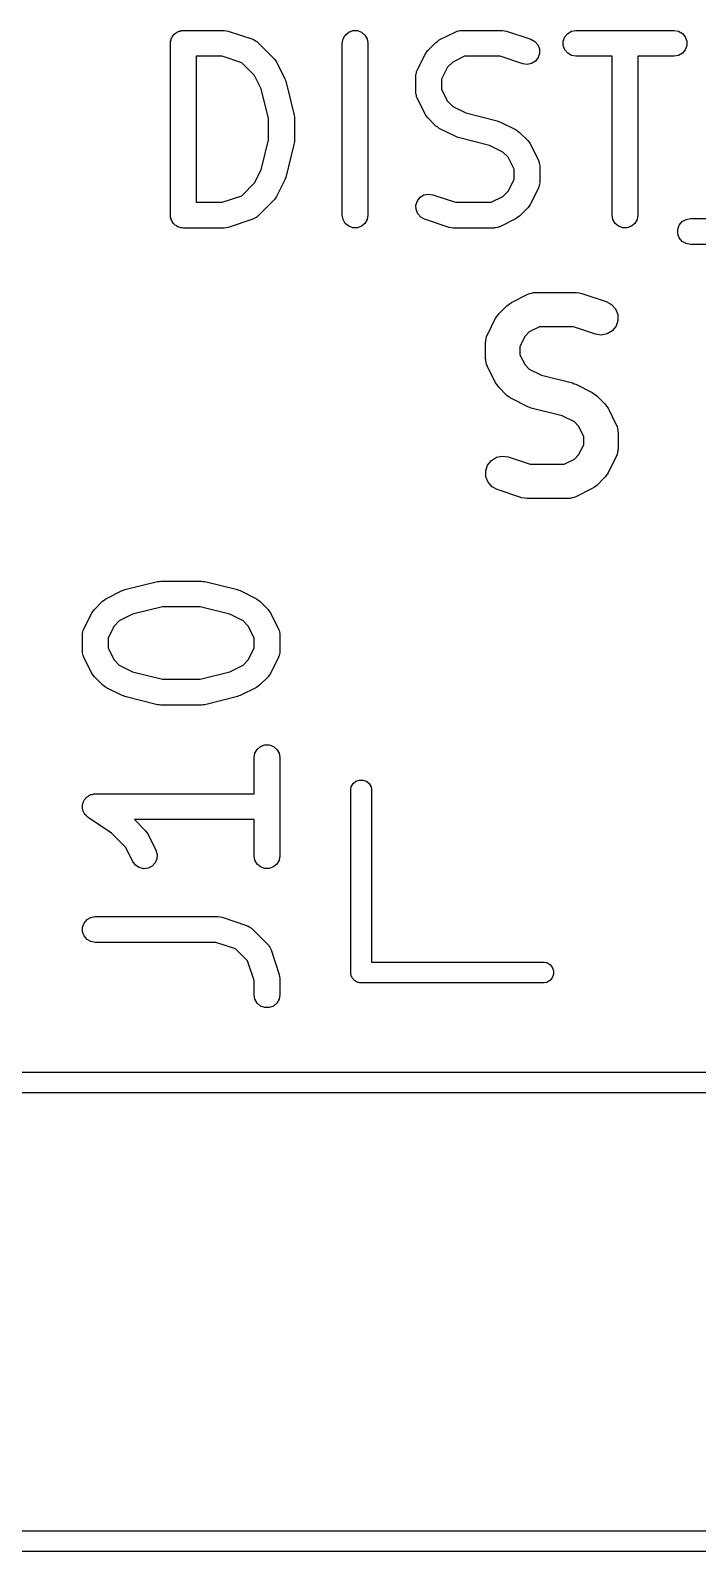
# Model space of a CAD drawing. Extents: x 0 to 100, y 0 to 100.
# Drawn here: x 45.01 to 48.9, y 70.57 to 79.42 of the extents above; entities that cross this region are included whole.
import ezdxf

# ---------------------------------------------------------------- set-up
doc = ezdxf.new("R2010")
doc.units = 0
doc.header["$MEASUREMENT"] = 0
doc.layers.add('BLACK', color=7, linetype='CONTINUOUS')

msp = doc.modelspace()

# ---------------------------------------------------------------- linework, layer by layer
at = {"layer": 'BLACK', "linetype": 'CONTINUOUS'}
for p, q in [((45.8566, 79.4051), (45.8622, 79.4084)), ((45.8622, 79.4084), (45.8673, 79.4126)), ((45.8673, 79.4126), (45.8734, 79.4148)), ((45.8734, 79.4148), (45.8791, 79.4181)), ((45.8791, 79.4181), (45.8856, 79.4192)), ((45.8856, 79.4192), (45.8917, 79.4215)), ((45.8917, 79.4215), (45.8983, 79.4215)), ((45.8983, 79.4215), (45.9048, 79.4226)), ((45.9048, 79.4226), (46.1429, 79.4226)), ((46.1429, 79.4226), (46.1547, 79.4205)), ((46.1547, 79.4205), (46.1666, 79.4188)), ((46.1666, 79.4188), (46.3094, 79.3712)), ((46.8473, 79.3958), (46.8673, 79.4126)), ((46.8673, 79.4126), (46.8917, 79.4215)), ((46.8917, 79.4215), (46.9178, 79.4215)), ((46.9178, 79.4215), (46.9423, 79.4126)), ((46.9423, 79.4126), (46.9622, 79.3958)), ((47.395, 79.3671), (47.4903, 79.4147)), ((47.4903, 79.4147), (47.4944, 79.4159)), ((47.4944, 79.4159), (47.4982, 79.4181)), ((47.4982, 79.4181), (47.5068, 79.4196)), ((47.5068, 79.4196), (47.5152, 79.4221)), ((47.5152, 79.4221), (47.5195, 79.4219)), ((47.5195, 79.4219), (47.5238, 79.4226)), ((47.5238, 79.4226), (47.7619, 79.4226)), ((47.7619, 79.4226), (47.7737, 79.4205)), ((47.7737, 79.4205), (47.7856, 79.4188)), ((47.7856, 79.4188), (47.9285, 79.3712)), ((48.1423, 79.4051), (48.1648, 79.4181)), ((48.1648, 79.4181), (48.1905, 79.4226)), ((48.1905, 79.4226), (48.7619, 79.4226)), ((48.7619, 79.4226), (48.7876, 79.4181)), ((48.7876, 79.4181), (48.8101, 79.4051)), ((45.8298, 79.3476), (45.8309, 79.3541)), ((45.8298, 78.3476), (45.8298, 79.3476)), ((45.8309, 79.3606), (45.8331, 79.3668)), ((45.8309, 79.3541), (45.8309, 79.3606)), ((45.8331, 79.3668), (45.8343, 79.3733)), ((45.8343, 79.3733), (45.8376, 79.379)), ((45.8376, 79.379), (45.8398, 79.3851)), ((45.8398, 79.3851), (45.844, 79.3901)), ((45.844, 79.3901), (45.8473, 79.3958)), ((45.8473, 79.3958), (45.8523, 79.4)), ((45.8523, 79.4), (45.8566, 79.4051)), ((46.3094, 79.3712), (46.3132, 79.3691)), ((46.3132, 79.3691), (46.3174, 79.368)), ((46.3174, 79.368), (46.3246, 79.3629)), ((46.3246, 79.3629), (46.3323, 79.3587)), ((46.3323, 79.3587), (46.3352, 79.3555)), ((46.3352, 79.3555), (46.3387, 79.353)), ((46.3387, 79.353), (46.434, 79.2578)), ((46.8298, 79.3476), (46.8343, 79.3733)), ((46.8298, 78.3476), (46.8298, 79.3476)), ((46.8343, 79.3733), (46.8473, 79.3958)), ((46.9622, 79.3958), (46.9752, 79.3733)), ((46.9752, 79.3733), (46.9798, 79.3476)), ((46.9798, 79.3476), (46.9798, 78.3476)), ((47.3279, 79.3054), (47.3755, 79.353)), ((47.3755, 79.353), (47.3854, 79.3599)), ((47.3854, 79.3599), (47.395, 79.3671)), ((47.9285, 79.3712), (47.9514, 79.3587)), ((47.9514, 79.3587), (47.9687, 79.3393)), ((47.9687, 79.3393), (47.9782, 79.315)), ((48.1166, 79.3606), (48.1255, 79.3851)), ((48.1166, 79.3346), (48.1166, 79.3606)), ((48.1255, 79.3101), (48.1166, 79.3346)), ((48.1255, 79.3851), (48.1423, 79.4051)), ((48.8101, 79.4051), (48.8269, 79.3851)), ((48.8269, 79.3851), (48.8358, 79.3606)), ((48.8358, 79.3346), (48.8269, 79.3101)), ((48.8358, 79.3606), (48.8358, 79.3346)), ((45.9798, 79.2726), (45.9798, 78.4226)), ((46.1307, 79.2726), (45.9798, 79.2726)), ((46.2452, 79.2344), (46.1307, 79.2726)), ((46.3193, 79.1603), (46.2452, 79.2344)), ((46.434, 79.2578), (46.4409, 79.248)), ((46.4409, 79.248), (46.448, 79.2383)), ((46.448, 79.2383), (46.4957, 79.1431)), ((47.2663, 79.1907), (47.3139, 79.2859)), ((47.3139, 79.2859), (47.321, 79.2956)), ((47.321, 79.2956), (47.3279, 79.3054)), ((47.473, 79.2384), (47.4426, 79.208)), ((47.5415, 79.2726), (47.473, 79.2384)), ((47.7497, 79.2726), (47.5415, 79.2726)), ((47.881, 79.2288), (47.7497, 79.2726)), ((47.9545, 79.2439), (47.9323, 79.2302)), ((47.9707, 79.2643), (47.9545, 79.2439)), ((47.9789, 79.289), (47.9707, 79.2643)), ((47.9782, 79.315), (47.9789, 79.289)), ((48.1423, 79.2902), (48.1255, 79.3101)), ((48.1648, 79.2771), (48.1423, 79.2902)), ((48.1905, 79.2726), (48.1648, 79.2771)), ((48.4012, 79.2726), (48.1905, 79.2726)), ((48.4012, 78.3476), (48.4012, 79.2726)), ((48.7619, 79.2726), (48.5512, 79.2726)), ((48.5512, 79.2726), (48.5512, 78.3476)), ((48.7876, 79.2771), (48.7619, 79.2726)), ((48.8101, 79.2902), (48.7876, 79.2771)), ((48.8269, 79.3101), (48.8101, 79.2902)), ((46.3578, 79.0833), (46.3193, 79.1603)), ((46.4957, 79.1431), (46.498, 79.1352)), ((47.2583, 79.1571), (47.2591, 79.1614)), ((47.2583, 79.0619), (47.2583, 79.1571)), ((47.2588, 79.1657), (47.2613, 79.1741)), ((47.2591, 79.1614), (47.2588, 79.1657)), ((47.2613, 79.1741), (47.2629, 79.1828)), ((47.2629, 79.1828), (47.265, 79.1865)), ((47.265, 79.1865), (47.2663, 79.1907)), ((47.4426, 79.208), (47.4083, 79.1394)), ((47.9068, 79.225), (47.881, 79.2288)), ((47.9323, 79.2302), (47.9068, 79.225)), ((46.4012, 78.9098), (46.3578, 79.0833)), ((46.498, 79.1352), (46.5013, 79.1277)), ((46.5013, 79.1277), (46.549, 78.9372)), ((47.2591, 79.0576), (47.2583, 79.0619)), ((47.2588, 79.0533), (47.2591, 79.0576)), ((47.4083, 79.1394), (47.4083, 79.0796)), ((47.4083, 79.0796), (47.4426, 79.0111)), ((47.2613, 79.0449), (47.2588, 79.0533)), ((47.2629, 79.0363), (47.2613, 79.0449)), ((47.265, 79.0325), (47.2629, 79.0363)), ((47.2663, 79.0284), (47.265, 79.0325)), ((47.3139, 78.9331), (47.2663, 79.0284)), ((47.4426, 79.0111), (47.473, 78.9807)), ((47.473, 78.9807), (47.55, 78.9422)), ((46.4012, 78.7854), (46.4012, 78.9098)), ((46.549, 78.9372), (46.5496, 78.9281)), ((46.5496, 78.9281), (46.5512, 78.919)), ((46.5512, 78.919), (46.5512, 78.7762)), ((47.321, 78.9235), (47.3139, 78.9331)), ((47.3279, 78.9136), (47.321, 78.9235)), ((47.3755, 78.866), (47.3279, 78.9136)), ((47.55, 78.9422), (47.7325, 78.8966)), ((47.7325, 78.8966), (47.74, 78.8932)), ((47.74, 78.8932), (47.7478, 78.8909)), ((47.7478, 78.8909), (47.8431, 78.8433)), ((47.3854, 78.8591), (47.3755, 78.866)), ((47.395, 78.852), (47.3854, 78.8591)), ((47.4903, 78.8043), (47.395, 78.852)), ((47.4981, 78.802), (47.4903, 78.8043)), ((47.5056, 78.7987), (47.4981, 78.802)), ((47.6881, 78.753), (47.5056, 78.7987)), ((47.8431, 78.8433), (47.8527, 78.8361)), ((47.8527, 78.8361), (47.8626, 78.8292)), ((47.8626, 78.8292), (47.9102, 78.7816)), ((46.3578, 78.6119), (46.4012, 78.7854)), ((46.549, 78.758), (46.5013, 78.5675)), ((46.5496, 78.7672), (46.549, 78.758)), ((46.5512, 78.7762), (46.5496, 78.7672)), ((47.7651, 78.7146), (47.6881, 78.753)), ((47.7955, 78.6841), (47.7651, 78.7146)), ((47.9102, 78.7816), (47.9171, 78.7718)), ((47.9171, 78.7718), (47.9242, 78.7621)), ((47.9242, 78.7621), (47.9718, 78.6669)), ((46.3193, 78.5349), (46.3578, 78.6119)), ((47.8298, 78.6156), (47.7955, 78.6841)), ((47.8298, 78.5558), (47.8298, 78.6156)), ((47.9718, 78.6669), (47.9731, 78.6627)), ((47.9731, 78.6627), (47.9752, 78.659)), ((47.9752, 78.659), (47.9768, 78.6503)), ((47.9768, 78.6503), (47.9793, 78.6419)), ((47.9793, 78.6419), (47.979, 78.6376)), ((47.979, 78.6376), (47.9798, 78.6333)), ((47.9798, 78.6333), (47.9798, 78.5381)), ((46.2452, 78.4608), (46.3193, 78.5349)), ((46.4957, 78.5522), (46.448, 78.4569)), ((46.498, 78.56), (46.4957, 78.5522)), ((46.5013, 78.5675), (46.498, 78.56)), ((47.7955, 78.4873), (47.8298, 78.5558)), ((47.9793, 78.5295), (47.9768, 78.5211)), ((47.9798, 78.5381), (47.979, 78.5338)), ((47.979, 78.5338), (47.9793, 78.5295)), ((46.1307, 78.4226), (46.2452, 78.4608)), ((46.434, 78.4374), (46.3387, 78.3422)), ((46.4409, 78.4473), (46.434, 78.4374)), ((46.448, 78.4569), (46.4409, 78.4473)), ((47.2674, 78.431), (47.2836, 78.4514)), ((47.2836, 78.4514), (47.3058, 78.465)), ((47.3058, 78.465), (47.3313, 78.4702)), ((47.3313, 78.4702), (47.3571, 78.4664)), ((47.3571, 78.4664), (47.4884, 78.4226)), ((47.6966, 78.4226), (47.7651, 78.4569)), ((47.7651, 78.4569), (47.7955, 78.4873)), ((47.9718, 78.5046), (47.9242, 78.4093)), ((47.9731, 78.5087), (47.9718, 78.5046)), ((47.9752, 78.5124), (47.9731, 78.5087)), ((47.9768, 78.5211), (47.9752, 78.5124)), ((45.8309, 78.3412), (45.8298, 78.3476)), ((45.9798, 78.4226), (46.1307, 78.4226)), ((46.8343, 78.322), (46.8298, 78.3476)), ((46.9798, 78.3476), (46.9752, 78.322)), ((47.2591, 78.4062), (47.2674, 78.431)), ((47.2599, 78.3802), (47.2591, 78.4062)), ((47.2694, 78.356), (47.2599, 78.3802)), ((47.2867, 78.3365), (47.2694, 78.356)), ((47.4884, 78.4226), (47.6966, 78.4226)), ((47.9102, 78.3898), (47.8626, 78.3422)), ((47.9171, 78.3997), (47.9102, 78.3898)), ((47.9242, 78.4093), (47.9171, 78.3997)), ((48.4057, 78.322), (48.4012, 78.3476)), ((48.5512, 78.3476), (48.5467, 78.322)), ((45.8309, 78.3346), (45.8309, 78.3412)), ((45.8331, 78.3284), (45.8309, 78.3346)), ((45.8343, 78.322), (45.8331, 78.3284)), ((45.8376, 78.3163), (45.8343, 78.322)), ((45.8398, 78.3101), (45.8376, 78.3163)), ((45.844, 78.3051), (45.8398, 78.3101)), ((45.8473, 78.2994), (45.844, 78.3051)), ((45.8523, 78.2952), (45.8473, 78.2994)), ((45.8566, 78.2902), (45.8523, 78.2952)), ((45.8622, 78.2869), (45.8566, 78.2902)), ((45.8673, 78.2827), (45.8622, 78.2869)), ((45.8734, 78.2804), (45.8673, 78.2827)), ((45.8791, 78.2771), (45.8734, 78.2804)), ((45.8856, 78.276), (45.8791, 78.2771)), ((45.8917, 78.2738), (45.8856, 78.276)), ((45.8983, 78.2738), (45.8917, 78.2738)), ((45.9048, 78.2726), (45.8983, 78.2738)), ((46.1429, 78.2726), (45.9048, 78.2726)), ((46.1547, 78.2747), (46.1429, 78.2726)), ((46.1666, 78.2765), (46.1547, 78.2747)), ((46.3094, 78.3241), (46.1666, 78.2765)), ((46.3132, 78.3261), (46.3094, 78.3241)), ((46.3174, 78.3273), (46.3132, 78.3261)), ((46.3246, 78.3323), (46.3174, 78.3273)), ((46.3323, 78.3365), (46.3246, 78.3323)), ((46.3352, 78.3397), (46.3323, 78.3365)), ((46.3387, 78.3422), (46.3352, 78.3397)), ((46.8473, 78.2994), (46.8343, 78.322)), ((46.8673, 78.2827), (46.8473, 78.2994)), ((46.8917, 78.2738), (46.8673, 78.2827)), ((46.9178, 78.2738), (46.8917, 78.2738)), ((46.9423, 78.2827), (46.9178, 78.2738)), ((46.9622, 78.2994), (46.9423, 78.2827)), ((46.9752, 78.322), (46.9622, 78.2994)), ((47.3096, 78.3241), (47.2867, 78.3365)), ((47.4525, 78.2765), (47.3096, 78.3241)), ((47.4644, 78.2747), (47.4525, 78.2765)), ((47.4762, 78.2726), (47.4644, 78.2747)), ((47.7143, 78.2726), (47.4762, 78.2726)), ((47.7185, 78.2734), (47.7143, 78.2726)), ((47.7229, 78.2731), (47.7185, 78.2734)), ((47.7313, 78.2756), (47.7229, 78.2731)), ((47.7399, 78.2771), (47.7313, 78.2756)), ((47.7437, 78.2793), (47.7399, 78.2771)), ((47.7478, 78.2805), (47.7437, 78.2793)), ((47.8431, 78.3282), (47.7478, 78.2805)), ((47.8527, 78.3353), (47.8431, 78.3282)), ((47.8626, 78.3422), (47.8527, 78.3353)), ((48.4187, 78.2994), (48.4057, 78.322)), ((48.4387, 78.2827), (48.4187, 78.2994)), ((48.4632, 78.2738), (48.4387, 78.2827)), ((48.4892, 78.2738), (48.4632, 78.2738)), ((48.5137, 78.2827), (48.4892, 78.2738)), ((48.5336, 78.2994), (48.5137, 78.2827)), ((48.5467, 78.322), (48.5336, 78.2994)), ((48.7833, 78.2654), (48.7922, 78.2899)), ((48.7833, 78.2394), (48.7833, 78.2654)), ((48.7922, 78.2899), (48.8089, 78.3098)), ((48.8089, 78.3098), (48.8315, 78.3229)), ((48.8315, 78.3229), (48.8571, 78.3274)), ((48.8571, 78.3274), (49.619, 78.3274)), ((48.7922, 78.2149), (48.7833, 78.2394)), ((48.8089, 78.1949), (48.7922, 78.2149)), ((48.8315, 78.1819), (48.8089, 78.1949)), ((48.8571, 78.1774), (48.8315, 78.1819)), ((49.619, 78.1774), (48.8571, 78.1774)), ((47.7412, 77.7731), (47.7888, 77.8207)), ((47.7888, 77.8207), (47.8019, 77.8299)), ((47.8019, 77.8299), (47.8148, 77.8394)), ((47.8148, 77.8394), (47.91, 77.8871)), ((47.91, 77.8871), (47.9156, 77.8887)), ((47.9156, 77.8887), (47.9206, 77.8916)), ((47.9206, 77.8916), (47.9321, 77.8936)), ((47.9321, 77.8936), (47.9433, 77.897)), ((47.9433, 77.897), (47.9491, 77.8966)), ((47.9491, 77.8966), (47.9548, 77.8976)), ((47.9548, 77.8976), (48.1929, 77.8976)), ((48.1929, 77.8976), (48.2086, 77.8948)), ((48.2086, 77.8948), (48.2245, 77.8925)), ((48.2245, 77.8925), (48.3673, 77.8449)), ((48.3673, 77.8449), (48.3979, 77.8283)), ((48.3979, 77.8283), (48.4209, 77.8023)), ((47.6748, 77.6519), (47.7225, 77.7471)), ((47.7225, 77.7471), (47.732, 77.76)), ((47.732, 77.76), (47.7412, 77.7731)), ((48.4209, 77.8023), (48.4337, 77.77)), ((48.4346, 77.7353), (48.4236, 77.7024)), ((48.4337, 77.77), (48.4346, 77.7353)), ((47.6683, 77.6298), (47.6703, 77.6413)), ((47.6703, 77.6413), (47.6732, 77.6463)), ((47.6732, 77.6463), (47.6748, 77.6519)), ((47.8941, 77.6431), (47.8643, 77.5835)), ((47.9188, 77.6678), (47.8941, 77.6431)), ((47.9784, 77.6976), (47.9188, 77.6678)), ((48.1766, 77.6976), (47.9784, 77.6976)), ((48.3041, 77.6551), (48.1766, 77.6976)), ((48.3384, 77.65), (48.3041, 77.6551)), ((48.3725, 77.657), (48.3384, 77.65)), ((48.4021, 77.6752), (48.3725, 77.657)), ((48.4236, 77.7024), (48.4021, 77.6752)), ((47.6643, 77.6071), (47.6653, 77.6128)), ((47.6643, 77.5119), (47.6643, 77.6071)), ((47.6649, 77.6186), (47.6683, 77.6298)), ((47.6653, 77.6128), (47.6649, 77.6186)), ((47.8643, 77.5835), (47.8643, 77.5355)), ((47.6653, 77.5062), (47.6643, 77.5119)), ((47.6649, 77.5005), (47.6653, 77.5062)), ((47.6683, 77.4892), (47.6649, 77.5005)), ((47.6703, 77.4777), (47.6683, 77.4892)), ((47.6732, 77.4727), (47.6703, 77.4777)), ((47.6748, 77.4672), (47.6732, 77.4727)), ((47.7225, 77.3719), (47.6748, 77.4672)), ((47.8643, 77.5355), (47.8941, 77.4759)), ((47.8941, 77.4759), (47.9188, 77.4512)), ((47.732, 77.3591), (47.7225, 77.3719)), ((47.9188, 77.4512), (47.9897, 77.4158)), ((47.9897, 77.4158), (48.1695, 77.3708)), ((47.7412, 77.346), (47.732, 77.3591)), ((47.7888, 77.2983), (47.7412, 77.346)), ((47.8019, 77.2892), (47.7888, 77.2983)), ((47.8148, 77.2796), (47.8019, 77.2892)), ((48.1695, 77.3708), (48.1795, 77.3664)), ((48.1795, 77.3664), (48.19, 77.3633)), ((48.19, 77.3633), (48.2852, 77.3156)), ((48.2852, 77.3156), (48.298, 77.3061)), ((48.298, 77.3061), (48.3112, 77.2969)), ((48.3112, 77.2969), (48.3588, 77.2493)), ((47.91, 77.232), (47.8148, 77.2796)), ((47.9205, 77.2289), (47.91, 77.232)), ((47.9305, 77.2244), (47.9205, 77.2289)), ((48.1103, 77.1795), (47.9305, 77.2244)), ((48.3588, 77.2493), (48.368, 77.2362)), ((48.368, 77.2362), (48.3775, 77.2233)), ((48.3775, 77.2233), (48.4252, 77.1281)), ((48.1812, 77.144), (48.1103, 77.1795)), ((48.2059, 77.1193), (48.1812, 77.144)), ((48.2357, 77.0597), (48.2059, 77.1193)), ((48.4252, 77.1281), (48.4268, 77.1225)), ((48.4268, 77.1225), (48.4297, 77.1175)), ((48.4297, 77.1175), (48.4317, 77.106)), ((48.2357, 77.0117), (48.2357, 77.0597)), ((48.4317, 77.106), (48.4351, 77.0948)), ((48.4351, 77.0948), (48.4347, 77.089)), ((48.4347, 77.089), (48.4357, 77.0833)), ((48.4357, 77.0833), (48.4357, 76.9881)), ((47.6979, 76.9201), (47.7275, 76.9382)), ((47.7275, 76.9382), (47.7616, 76.9452)), ((47.7616, 76.9452), (47.7959, 76.9401)), ((47.7959, 76.9401), (47.9234, 76.8976)), ((48.1812, 76.9274), (48.2059, 76.9521)), ((48.2059, 76.9521), (48.2357, 77.0117)), ((48.4252, 76.9434), (48.3775, 76.8481)), ((48.4268, 76.9489), (48.4252, 76.9434)), ((48.4297, 76.9539), (48.4268, 76.9489)), ((48.4317, 76.9654), (48.4297, 76.9539)), ((48.4351, 76.9767), (48.4317, 76.9654)), ((48.4357, 76.9881), (48.4347, 76.9824)), ((48.4347, 76.9824), (48.4351, 76.9767)), ((47.6654, 76.8599), (47.6763, 76.8929)), ((47.6663, 76.8252), (47.6654, 76.8599)), ((47.6763, 76.8929), (47.6979, 76.9201)), ((47.9234, 76.8976), (48.1216, 76.8976)), ((48.1216, 76.8976), (48.1812, 76.9274)), ((48.3775, 76.8481), (48.368, 76.8353)), ((47.6791, 76.7929), (47.6663, 76.8252)), ((47.7021, 76.7669), (47.6791, 76.7929)), ((47.7327, 76.7504), (47.7021, 76.7669)), ((48.2852, 76.7558), (48.19, 76.7082)), ((48.298, 76.7653), (48.2852, 76.7558)), ((48.3112, 76.7745), (48.298, 76.7653)), ((48.3588, 76.8221), (48.3112, 76.7745)), ((48.368, 76.8353), (48.3588, 76.8221)), ((47.8755, 76.7028), (47.7327, 76.7504)), ((47.8914, 76.7004), (47.8755, 76.7028)), ((47.9071, 76.6976), (47.8914, 76.7004)), ((48.1452, 76.6976), (47.9071, 76.6976)), ((48.1509, 76.6986), (48.1452, 76.6976)), ((48.1567, 76.6983), (48.1509, 76.6986)), ((48.1679, 76.7016), (48.1567, 76.6983)), ((48.1794, 76.7037), (48.1679, 76.7016)), ((48.1844, 76.7065), (48.1794, 76.7037)), ((48.19, 76.7082), (48.1844, 76.7065)), ((45.4541, 76.1147), (45.5493, 76.1623)), ((45.5493, 76.1623), (45.5572, 76.1647)), ((45.5572, 76.1647), (45.5647, 76.168)), ((45.5647, 76.168), (45.7551, 76.2156)), ((45.7551, 76.2156), (45.7643, 76.2163)), ((45.7643, 76.2163), (45.7733, 76.2179)), ((45.7733, 76.2179), (46.0114, 76.2179)), ((46.0114, 76.2179), (46.0205, 76.2163)), ((46.0205, 76.2163), (46.0296, 76.2156)), ((46.0296, 76.2156), (46.2201, 76.168)), ((46.2201, 76.168), (46.2276, 76.1647)), ((46.2276, 76.1647), (46.2354, 76.1623)), ((46.2354, 76.1623), (46.3307, 76.1147)), ((45.3801, 76.0432), (45.387, 76.053)), ((45.387, 76.053), (45.4346, 76.1007)), ((45.4346, 76.1007), (45.4444, 76.1075)), ((45.4444, 76.1075), (45.4541, 76.1147)), ((45.7826, 76.0679), (45.609, 76.0245)), ((46.0022, 76.0679), (45.7826, 76.0679)), ((46.1757, 76.0245), (46.0022, 76.0679)), ((46.3307, 76.1147), (46.3403, 76.1075)), ((46.3403, 76.1075), (46.3502, 76.1007)), ((46.3502, 76.1007), (46.3978, 76.053)), ((46.3978, 76.053), (46.4047, 76.0432)), ((45.3253, 75.9383), (45.3729, 76.0335)), ((45.3729, 76.0335), (45.3801, 76.0432)), ((45.5016, 75.9556), (45.4674, 75.8871)), ((45.532, 75.986), (45.5016, 75.9556)), ((45.609, 76.0245), (45.532, 75.986)), ((46.2527, 75.986), (46.1757, 76.0245)), ((46.2831, 75.9556), (46.2527, 75.986)), ((46.3174, 75.8871), (46.2831, 75.9556)), ((46.4047, 76.0432), (46.4118, 76.0335)), ((46.4118, 76.0335), (46.4595, 75.9383)), ((45.3174, 75.9048), (45.3181, 75.909)), ((45.3174, 75.8095), (45.3174, 75.9048)), ((45.3179, 75.9133), (45.3204, 75.9218)), ((45.3181, 75.909), (45.3179, 75.9133)), ((45.3204, 75.9218), (45.3219, 75.9304)), ((45.3219, 75.9304), (45.3241, 75.9342)), ((45.3241, 75.9342), (45.3253, 75.9383)), ((45.4674, 75.8871), (45.4674, 75.8272)), ((46.3174, 75.8272), (46.3174, 75.8871)), ((46.4595, 75.9383), (46.4607, 75.9342)), ((46.4607, 75.9342), (46.4629, 75.9304)), ((46.4629, 75.9304), (46.4644, 75.9218)), ((46.4644, 75.9218), (46.4669, 75.9133)), ((46.4669, 75.9133), (46.4666, 75.909)), ((46.4666, 75.909), (46.4674, 75.9048)), ((46.4674, 75.9048), (46.4674, 75.8095)), ((45.3181, 75.8053), (45.3174, 75.8095)), ((45.3179, 75.8009), (45.3181, 75.8053)), ((45.3204, 75.7925), (45.3179, 75.8009)), ((45.3219, 75.7839), (45.3204, 75.7925)), ((45.3241, 75.7801), (45.3219, 75.7839)), ((45.3253, 75.776), (45.3241, 75.7801)), ((45.4674, 75.8272), (45.5016, 75.7587)), ((46.2831, 75.7587), (46.3174, 75.8272)), ((46.4607, 75.7801), (46.4595, 75.776)), ((46.4629, 75.7839), (46.4607, 75.7801)), ((46.4644, 75.7925), (46.4629, 75.7839)), ((46.4669, 75.8009), (46.4644, 75.7925)), ((46.4674, 75.8095), (46.4666, 75.8053)), ((46.4666, 75.8053), (46.4669, 75.8009)), ((45.3729, 75.6807), (45.3253, 75.776)), ((45.5016, 75.7587), (45.532, 75.7283)), ((45.532, 75.7283), (45.609, 75.6898)), ((45.609, 75.6898), (45.7826, 75.6464)), ((46.0022, 75.6464), (46.1757, 75.6898)), ((46.1757, 75.6898), (46.2527, 75.7283)), ((46.2527, 75.7283), (46.2831, 75.7587)), ((46.4595, 75.776), (46.4118, 75.6807)), ((45.3801, 75.6711), (45.3729, 75.6807)), ((45.387, 75.6613), (45.3801, 75.6711)), ((45.4346, 75.6136), (45.387, 75.6613)), ((45.4444, 75.6067), (45.4346, 75.6136)), ((45.4541, 75.5996), (45.4444, 75.6067)), ((45.7826, 75.6464), (46.0022, 75.6464)), ((46.3403, 75.6067), (46.3307, 75.5996)), ((46.3502, 75.6136), (46.3403, 75.6067)), ((46.3978, 75.6613), (46.3502, 75.6136)), ((46.4047, 75.6711), (46.3978, 75.6613)), ((46.4118, 75.6807), (46.4047, 75.6711)), ((45.5493, 75.552), (45.4541, 75.5996)), ((45.5572, 75.5496), (45.5493, 75.552)), ((45.5647, 75.5463), (45.5572, 75.5496)), ((45.7551, 75.4987), (45.5647, 75.5463)), ((46.2201, 75.5463), (46.0296, 75.4987)), ((46.2276, 75.5496), (46.2201, 75.5463)), ((46.2354, 75.552), (46.2276, 75.5496)), ((46.3307, 75.5996), (46.2354, 75.552)), ((45.7643, 75.498), (45.7551, 75.4987)), ((45.7733, 75.4964), (45.7643, 75.498)), ((46.0114, 75.4964), (45.7733, 75.4964)), ((46.0205, 75.498), (46.0114, 75.4964)), ((46.0296, 75.4987), (46.0205, 75.498)), ((46.3349, 75.2387), (46.3549, 75.2554)), ((46.3549, 75.2554), (46.3794, 75.2643)), ((46.3794, 75.2643), (46.4054, 75.2643)), ((46.4054, 75.2643), (46.4299, 75.2554)), ((46.4299, 75.2554), (46.4498, 75.2387)), ((46.3174, 75.1905), (46.3219, 75.2161)), ((46.3174, 74.9798), (46.3174, 75.1905)), ((46.3219, 75.2161), (46.3349, 75.2387)), ((46.4498, 75.2387), (46.4629, 75.2161)), ((46.4629, 75.2161), (46.4674, 75.1905)), ((46.4674, 75.1905), (46.4674, 74.619)), ((46.88, 75.0052), (46.8827, 75.0208)), ((46.88, 73.9348), (46.88, 75.0052)), ((46.8827, 75.0208), (46.8933, 75.0392)), ((46.8933, 75.0392), (46.9095, 75.0528)), ((46.9095, 75.0528), (46.9294, 75.06)), ((46.9294, 75.06), (46.9506, 75.06)), ((46.9506, 75.06), (46.9705, 75.0528)), ((46.9705, 75.0528), (46.9867, 75.0392)), ((46.9867, 75.0392), (46.9973, 75.0208)), ((46.9973, 75.0208), (47, 75.0052)), ((47, 75.0052), (47, 74)), ((45.3175, 74.9096), (45.3185, 74.9136)), ((45.3185, 74.9007), (45.3175, 74.9096)), ((45.3185, 74.9178), (45.3216, 74.9262)), ((45.3185, 74.9136), (45.3185, 74.9178)), ((45.3185, 74.8917), (45.3185, 74.9007)), ((45.3216, 74.9262), (45.3237, 74.9349)), ((45.3237, 74.9349), (45.326, 74.9384)), ((45.326, 74.9384), (45.3274, 74.9423)), ((45.3274, 74.9423), (45.3332, 74.9491)), ((45.3332, 74.9491), (45.3381, 74.9566)), ((45.3381, 74.9566), (45.3415, 74.959)), ((45.3415, 74.959), (45.3442, 74.9622)), ((45.3442, 74.9622), (45.3519, 74.9667)), ((45.3519, 74.9667), (45.3591, 74.972)), ((45.3591, 74.972), (45.3631, 74.9732)), ((45.3631, 74.9732), (45.3667, 74.9752)), ((45.3667, 74.9752), (45.3755, 74.9768)), ((45.3755, 74.9768), (45.3841, 74.9793)), ((45.3841, 74.9793), (45.3883, 74.979)), ((45.3883, 74.979), (45.3924, 74.9798)), ((45.3924, 74.9798), (46.3174, 74.9798)), ((45.3199, 74.8878), (45.3185, 74.8917)), ((45.3204, 74.8837), (45.3199, 74.8878)), ((45.3244, 74.8757), (45.3204, 74.8837)), ((45.3274, 74.8673), (45.3244, 74.8757)), ((45.3301, 74.8641), (45.3274, 74.8673)), ((45.3319, 74.8604), (45.3301, 74.8641)), ((45.3384, 74.8542), (45.3319, 74.8604)), ((45.3442, 74.8473), (45.3384, 74.8542)), ((45.3478, 74.8452), (45.3442, 74.8473)), ((45.3508, 74.8424), (45.3478, 74.8452)), ((45.4875, 74.7512), (45.3508, 74.8424)), ((46.3174, 74.8298), (45.6211, 74.8298)), ((45.6211, 74.8298), (45.6835, 74.7673)), ((46.3174, 74.619), (46.3174, 74.8298)), ((45.5688, 74.6699), (45.4875, 74.7512)), ((45.6835, 74.7673), (45.6904, 74.7575)), ((45.6904, 74.7575), (45.6976, 74.7478)), ((45.6976, 74.7478), (45.7452, 74.6526)), ((45.611, 74.5855), (45.5688, 74.6699)), ((45.7452, 74.6526), (45.7526, 74.6276)), ((45.7526, 74.6276), (45.751, 74.6016)), ((45.6265, 74.5646), (45.611, 74.5855)), ((45.6483, 74.5502), (45.6265, 74.5646)), ((45.6736, 74.5442), (45.6483, 74.5502)), ((45.6995, 74.5472), (45.6736, 74.5442)), ((45.7228, 74.5588), (45.6995, 74.5472)), ((45.7407, 74.5777), (45.7228, 74.5588)), ((45.751, 74.6016), (45.7407, 74.5777)), ((46.3219, 74.5934), (46.3174, 74.619)), ((46.3349, 74.5708), (46.3219, 74.5934)), ((46.3549, 74.5541), (46.3349, 74.5708)), ((46.3794, 74.5452), (46.3549, 74.5541)), ((46.4054, 74.5452), (46.3794, 74.5452)), ((46.4299, 74.5541), (46.4054, 74.5452)), ((46.4498, 74.5708), (46.4299, 74.5541)), ((46.4629, 74.5934), (46.4498, 74.5708)), ((46.4674, 74.619), (46.4629, 74.5934)), ((45.3185, 74.2035), (45.3274, 74.228)), ((45.3185, 74.1775), (45.3185, 74.2035)), ((45.3274, 74.228), (45.3442, 74.2479)), ((45.3442, 74.2479), (45.3667, 74.261)), ((45.3667, 74.261), (45.3924, 74.2655)), ((45.3924, 74.2655), (46.1067, 74.2655)), ((46.1067, 74.2655), (46.1185, 74.2634)), ((46.1185, 74.2634), (46.1304, 74.2616)), ((46.1304, 74.2616), (46.2732, 74.214)), ((46.2732, 74.214), (46.277, 74.212)), ((46.277, 74.212), (46.2812, 74.2108)), ((46.2812, 74.2108), (46.2884, 74.2058)), ((46.2884, 74.2058), (46.2961, 74.2016)), ((46.2961, 74.2016), (46.299, 74.1984)), ((46.299, 74.1984), (46.3026, 74.1959)), ((46.3026, 74.1959), (46.3978, 74.1007)), ((45.3274, 74.153), (45.3185, 74.1775)), ((45.3442, 74.133), (45.3274, 74.153)), ((45.3667, 74.12), (45.3442, 74.133)), ((45.3924, 74.1155), (45.3667, 74.12)), ((46.0945, 74.1155), (45.3924, 74.1155)), ((46.209, 74.0773), (46.0945, 74.1155)), ((46.3978, 74.1007), (46.4003, 74.0971)), ((46.4003, 74.0971), (46.4035, 74.0942)), ((46.2792, 74.0071), (46.209, 74.0773)), ((46.4035, 74.0942), (46.4077, 74.0865)), ((46.4077, 74.0865), (46.4127, 74.0793)), ((46.4127, 74.0793), (46.4139, 74.0751)), ((46.4139, 74.0751), (46.4159, 74.0713)), ((46.4159, 74.0713), (46.4635, 73.9285)), ((46.3174, 73.8926), (46.2792, 74.0071)), ((46.4635, 73.9285), (46.4653, 73.9166)), ((46.88, 73.9347), (46.88, 73.9348)), ((46.88, 73.9294), (46.88, 73.9347)), ((46.8818, 73.9244), (46.88, 73.9294)), ((46.8827, 73.9192), (46.8818, 73.9244)), ((47, 74), (48.0052, 74)), ((48.0052, 74), (48.0208, 73.9973)), ((48.0208, 73.9973), (48.0392, 73.9867)), ((48.0392, 73.9867), (48.0528, 73.9705)), ((48.0528, 73.9705), (48.06, 73.9506)), ((48.06, 73.9294), (48.0528, 73.9095)), ((48.06, 73.9506), (48.06, 73.9294)), ((46.3174, 73.8095), (46.3174, 73.8926)), ((46.4653, 73.9166), (46.4674, 73.9048)), ((46.4674, 73.9048), (46.4674, 73.8095)), ((46.8854, 73.9145), (46.8827, 73.9192)), ((46.8872, 73.9095), (46.8854, 73.9145)), ((46.8907, 73.9055), (46.8872, 73.9095)), ((46.8933, 73.9008), (46.8907, 73.9055)), ((46.8974, 73.8974), (46.8933, 73.9008)), ((46.9008, 73.8933), (46.8974, 73.8974)), ((46.9055, 73.8907), (46.9008, 73.8933)), ((46.9095, 73.8872), (46.9055, 73.8907)), ((46.9145, 73.8854), (46.9095, 73.8872)), ((46.9192, 73.8827), (46.9145, 73.8854)), ((46.9244, 73.8818), (46.9192, 73.8827)), ((46.9294, 73.88), (46.9244, 73.8818)), ((46.9347, 73.88), (46.9294, 73.88)), ((46.9348, 73.88), (46.9347, 73.88)), ((48.0052, 73.88), (46.9348, 73.88)), ((48.0208, 73.8827), (48.0052, 73.88)), ((48.0392, 73.8933), (48.0208, 73.8827)), ((48.0528, 73.9095), (48.0392, 73.8933)), ((46.3219, 73.7839), (46.3174, 73.8095)), ((46.3349, 73.7613), (46.3219, 73.7839)), ((46.3549, 73.7446), (46.3349, 73.7613)), ((46.3794, 73.7357), (46.3549, 73.7446)), ((46.4299, 73.7446), (46.4054, 73.7357)), ((46.4498, 73.7613), (46.4299, 73.7446)), ((46.4629, 73.7839), (46.4498, 73.7613)), ((46.4674, 73.8095), (46.4629, 73.7839)), ((46.4054, 73.7357), (46.3794, 73.7357)), ((28.2748, 73.36), (71.7252, 73.36)), ((68.99, 73.24), (31.01, 73.24)), ((31.01, 70.69), (68.99, 70.69)), ((69.0552, 70.57), (30.9448, 70.57))]:
    msp.add_line(p, q, dxfattribs=at)

doc.saveas('drawing.dxf')
